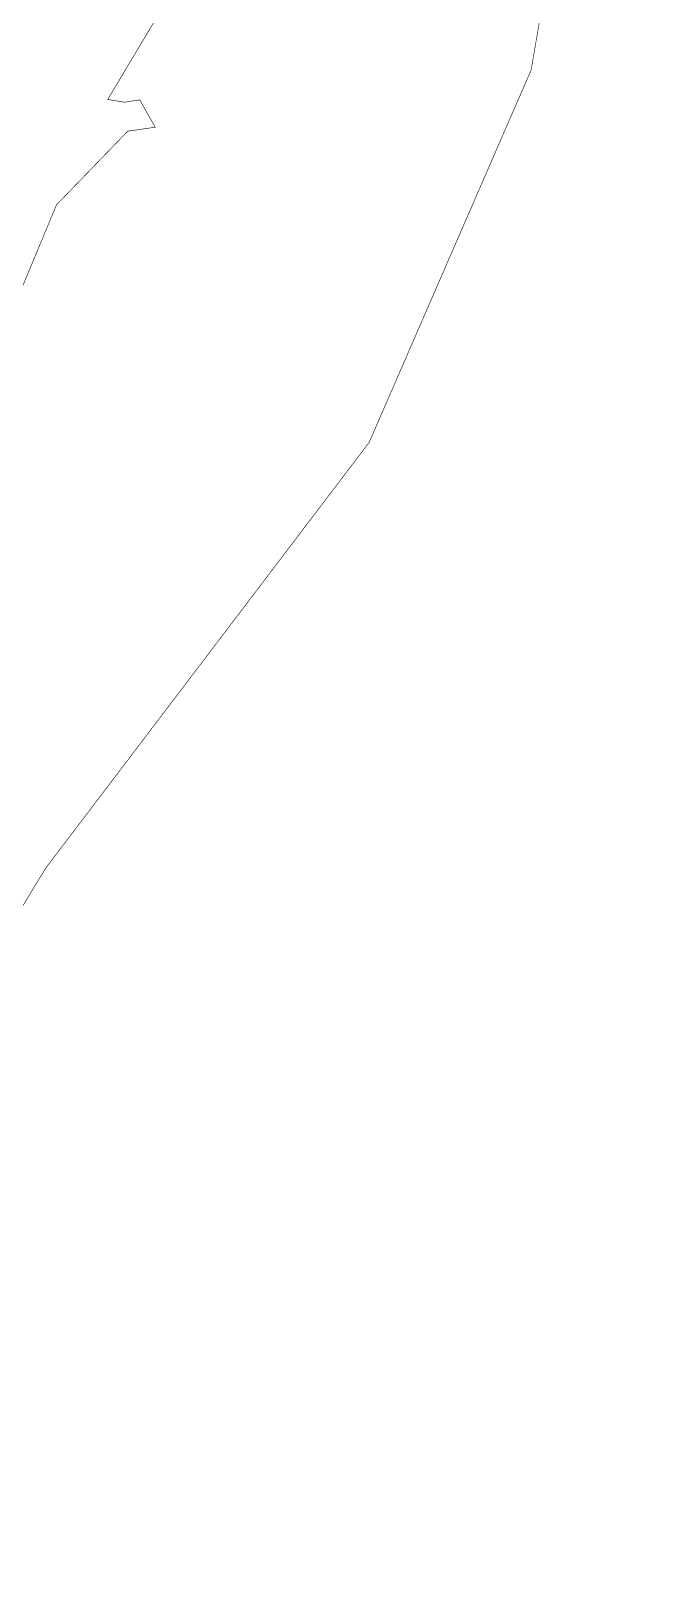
# Model space of a CAD drawing. Header units: metres. Extents: x 561401 to 594056, y 8460144 to 8508504.
# Drawn here: x 575883 to 576095, y 8488823 to 8489361 of the extents above; entities that cross this region are included whole.
import ezdxf

# ---------------------------------------------------------------- set-up
doc = ezdxf.new("R2010")
doc.units = ezdxf.units.M
doc.layers.add('1.2. AFECTADOS BASE GRAFICA ESTATAL NO INSCRITO', color=30, linetype='Continuous')
doc.layers.add('1.2. AFECTADOS BASE GRAFICA SUNARP', color=150, linetype='Continuous')

msp = doc.modelspace()

# ---------------------------------------------------------------- linework, layer by layer
at = {"layer": '1.2. AFECTADOS BASE GRAFICA ESTATAL NO INSCRITO', "color": 64, "linetype": 'Continuous', "lineweight": -3, "const_width": 0.2}
msp.add_lwpolyline([(575848.92, 8489364.03), (575848.35, 8489334.17), (575831, 8489328.09), (575829.18, 8489291.91), (575818.56, 8489255.22), (575811.12, 8489244.43), (575799.64, 8489213.43), (575801.3, 8489200.7), (575819.08, 8489206.01), (575860.77, 8489196.53), (575869.71, 8489222.77), (575866.17, 8489223.97), (575867.6, 8489240.19), (575866.78, 8489240.85), (575867.73, 8489245.78), (575870.23, 8489250.48), (575891.38, 8489301.24), (575916.04, 8489326.72), (575925.53, 8489328.08), (575920.15, 8489337.58), (575914.97, 8489336.73), (575909.07, 8489337.69), (575930.03, 8489372.73)], dxfattribs=at)
at = {"layer": '1.2. AFECTADOS BASE GRAFICA SUNARP', "color": 64, "linetype": 'Continuous', "lineweight": -3, "const_width": 0.2}
msp.add_lwpolyline([(576004.01, 8490768.65), (576003.68, 8490657.95), (576003.36, 8490547.26), (576021.5, 8490399.61), (576039.75, 8490288.86), (576039.32, 8490141.27), (576057.67, 8490067.42), (576094.49, 8489956.62), (576075.65, 8489864.43), (576056.76, 8489753.79), (576056.5, 8489661.55), (576074.74, 8489550.81), (576074.47, 8489458.56), (576055.59, 8489347.93), (575999.52, 8489218.95), (575943.61, 8489145.32), (575887.7, 8489071.69), (575831.73, 8488979.61), (575775.88, 8488924.42), (575701.51, 8488887.74), (575664.27, 8488850.95), (575589.64, 8488722.03)], dxfattribs=at)

doc.saveas('drawing.dxf')
